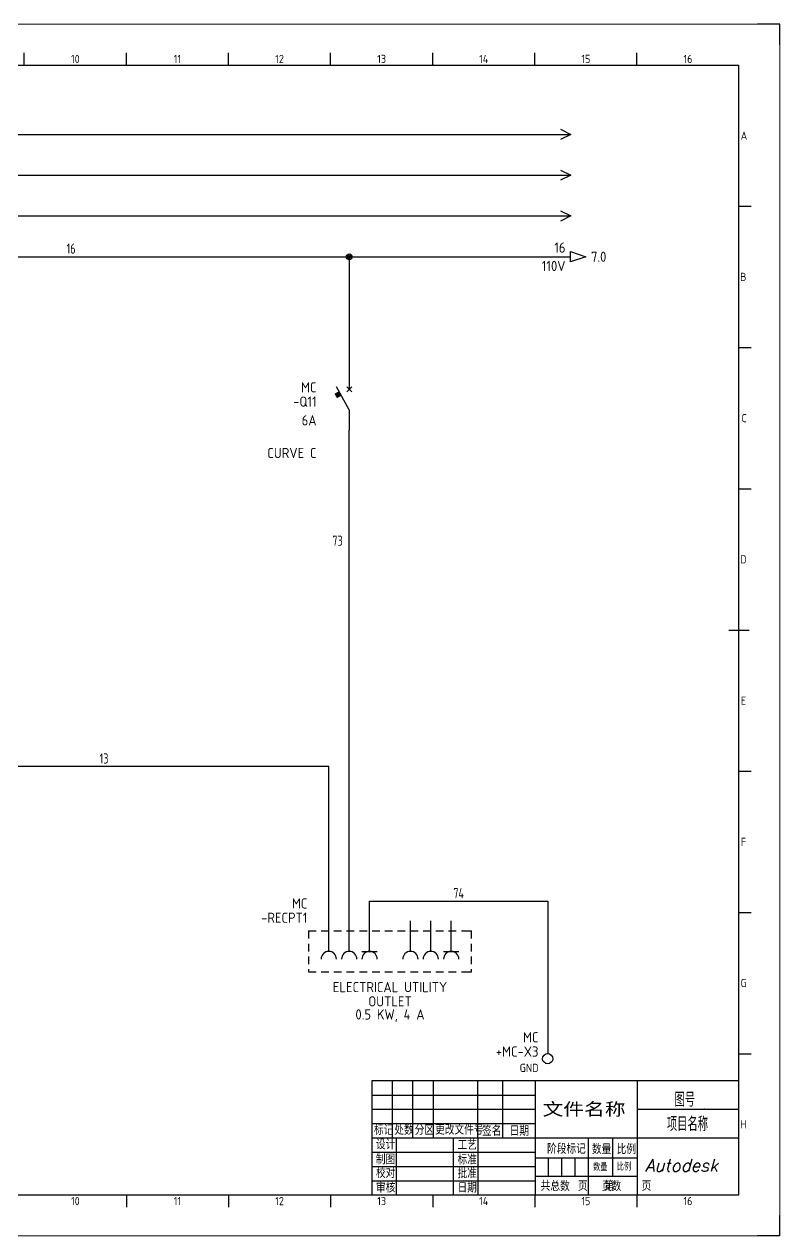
# Model space of a CAD drawing. Header units: millimetres. Extents: x 0 to 841, y 0 to 594.
# Drawn here: x 471 to 841, y 0 to 594 of the extents above; entities that cross this region are included whole.
import ezdxf
from ezdxf.enums import TextEntityAlignment as Align

# ---------------------------------------------------------------- set-up
doc = ezdxf.new("R2010")
doc.units = ezdxf.units.MM
doc.header["$LTSCALE"] = 12
for name, color, linetype in [('AE_BOR', 1, 'Continuous'), ('DESC', 150, 'Continuous'), ('GRN_2.5mm^2', 3, 'Continuous'), ('LOC', 8, 'Continuous'), ('MISC', 7, 'Continuous'), ('RED_2.5mm^2', 1, 'Continuous'), ('SYMS', 7, 'Continuous'), ('TAGS', 150, 'Continuous'), ('TAN_1.5mm^2', 31, 'Continuous'), ('TAN_4.0mm^2', 31, 'Continuous'), ('TERMS', 123, 'Continuous'), ('WIRENO', 72, 'Continuous'), ('WIREREF', 52, 'Continuous'), ('XREF', 7, 'Continuous'), ('图框_外框线', 7, 'Continuous'), ('图框_标题栏属性', 1, 'Continuous'), ('图框_标题栏文字', 6, 'Continuous')]:
    doc.layers.add(name, color=color, linetype=linetype)
doc.styles.get("Standard").update_dxf_attribs({"font": 'txt.shx', "bigfont": 'gbcbig.shx'})
doc.styles.add('WD', font='romans.shx', dxfattribs={"bigfont": 'gbcbig.shx'})
doc.styles.add('WD_IEC', font='isocp2.shx', dxfattribs={"width": 0.9, "height": 4, "bigfont": 'gbcbig.shx'})
doc.styles.add('工程字', font='gbenor.shx', dxfattribs={"bigfont": 'gbcbig.shx'})

# ---------------------------------------------------------------- blocks, each defined once
blk = doc.blocks.new('gb_a1')
for p, q in [((20, 574), (821, 574)), ((821, 20), (821, 574)), ((20, 20), (821, 20))]:
    blk.add_line(p, q)
at = {"layer": 'AE_BOR', "color": 1, "lineweight": 15}
for p, q in [((0, 594), (841, 594)), ((841, 594), (841, 0)), ((841, 0), (0, 0))]:
    blk.add_line(p, q, dxfattribs=at)
at = {"layer": 'AE_BOR', "lineweight": 30}
for p, q in [((841, 594), (830, 594)), ((841, 584), (841, 594)), ((841, 0), (841, 10)), ((841, 0), (830, 0))]:
    blk.add_line(p, q, dxfattribs=at)
at = {"layer": 'AE_BOR'}
for p, q in [((470.5625, 574), (470.5625, 580)), ((520.625, 574), (520.625, 580)), ((570.6875, 574), (570.6875, 580)), ((620.75, 574), (620.75, 580)), ((670.8125, 574), (670.8125, 580)), ((720.875, 574), (720.875, 580)), ((770.9375, 574), (770.9375, 580)), ((821, 504.75), (827, 504.75)), ((821, 435.5), (827, 435.5)), ((821, 366.25), (827, 366.25)), ((821, 227.75), (827, 227.75)), ((821, 158.5), (827, 158.5)), ((821, 89.25), (827, 89.25)), ((520.625, 20), (520.625, 14)), ((570.6875, 20), (570.6875, 14)), ((620.75, 20), (620.75, 14)), ((670.8125, 20), (670.8125, 14)), ((720.875, 20), (720.875, 14)), ((770.9375, 20), (770.9375, 14))]:
    blk.add_line(p, q, dxfattribs=at)
at = {"layer": 'AE_BOR', "color": 2, "lineweight": 30}
blk.add_line((816, 297), (826, 297), dxfattribs=at)
at = {"layer": 'AE_BOR', "style": 'WD_IEC'}
for s, p in [('10', (495.59375, 575)), ('11', (545.65625, 575)), ('12', (595.71875, 575)), ('13', (645.78125, 575)), ('14', (695.84375, 575)), ('15', (745.90625, 575)), ('16', (795.96875, 575)), ('10', (495.59375, 15)), ('11', (545.65625, 15)), ('12', (595.71875, 15)), ('13', (645.78125, 15)), ('14', (695.84375, 15)), ('15', (745.90625, 15)), ('16', (795.96875, 15))]:
    blk.add_text(s, height=4, dxfattribs=at).set_placement(p, align=Align.CENTER)
for s, p in [('A', (825.04762, 539.375)), ('B', (824.66667, 470.125)), ('C', (824.85714, 400.875)), ('D', (824.66667, 331.625)), ('E', (824.47619, 262.375)), ('F', (824.47619, 193.125)), ('G', (824.85714, 123.875)), ('H', (824.66667, 54.625))]:
    blk.add_text(s, height=4, dxfattribs=at).set_placement(p, align=Align.MIDDLE_RIGHT)
blk = doc.blocks.new('VCB1')
for p, q in [((0, 7.5), (0, 2.5)), ((0, -2.5), (-3.12, 3.12)), ((0.62, 1.88), (-0.62, 3.12)), ((-0.62, 1.88), (0.62, 3.12)), ((0, -2.5), (0, -7.5))]:
    blk.add_line(p, q)
blk.add_solid([(-2.52, 2.03), (-3.61, 1.43), (-1.91, 0.94), (-3.01, 0.33)])
at = {"style": 'WD_IEC'}
for tag, p in [('INST', (-8, 5.25)), ('LOC', (-8, 1.75)), ('TAG1', (-8, -1.75)), ('RATING1', (-8, -6.35)), ('DESC1', (-8, -14.35)), ('DESC2', (-8, -17.85)), ('DESC3', (-8, -21.35))]:
    blk.add_attdef(tag, text='', height=2.5, dxfattribs=at).set_placement(p, align=Align.RIGHT)
blk.add_attdef('TERM01', text='', height=2, rotation=90, dxfattribs=at).set_placement((-1, 7.5), align=Align.RIGHT)
at = {"style": 'WD_IEC', "flags": 1}
for tag, p, height in [('X2TERM01', (0, 7.5), 0.32), ('MFG', (2.75, 6.5), 1.5), ('CAT', (2.75, 4), 1.5), ('X4LINK', (-2, 0), 0.32), ('X1LINK', (-0.5, 0), 0.32), ('X8TERM02', (0, -7.5), 0.32), ('ASSYCODE', (1, -9), 1), ('FAMILY', (1, -10.5), 1), ('CATDESC', (1, -12), 1), ('CONTACT', (1, -13.5), 1)]:
    blk.add_attdef(tag, p, '', height=height, dxfattribs=at)
at = {"style": 'WD_IEC'}
blk.add_attdef('TERM02', (-1, -7.5), '', height=2, rotation=90, dxfattribs=at)
at = {"lineweight": 15, "style": 'WD_IEC'}
blk.add_attdef('XREF', text='', height=2.5, dxfattribs=at).set_placement((-8, -10.35), align=Align.RIGHT)
blk = doc.blocks.new('HA1X1')
blk.add_lwpolyline([(-2.5, 1.25), (0, 0), (-2.5, -1.25)])
at = {"style": 'WD_IEC'}
blk.add_attdef('DESC1', (2.5, 0.675), '', height=2.5, dxfattribs=at)
at = {"style": 'WD_IEC', "flags": 1}
blk.add_attdef('X4TERM01', (0, 0), '', height=0.32, dxfattribs=at)
at = {"style": 'WD_IEC'}
blk.add_attdef('DESC2', text='', height=2.5, dxfattribs=at).set_placement((2.5, -0.675), align=Align.TOP_LEFT)
blk = doc.blocks.new('VCN1RDUP')
at = {"linetype": 'Continuous'}
for p, q in [((0, -7.5), (0, 0)), ((5, -7.5), (5, 0)), ((10, -7.5), (10, 0)), ((20, -7.5), (20, 0)), ((25, -7.5), (25, 0)), ((30, -7.5), (30, 0))]:
    blk.add_line(p, q, dxfattribs=at)
for p, q in [((-5, -2.5), (-3.125, -2.5)), ((-5, -2.5), (-5, -4.375)), ((-1.875, -2.5), (0, -2.5)), ((1.25, -2.5), (3.125, -2.5)), ((4.375, -2.5), (6.25, -2.5)), ((7.5, -2.5), (9.375, -2.5)), ((10.625, -2.5), (12.5, -2.5)), ((13.75, -2.5), (15.625, -2.5)), ((16.875, -2.5), (18.75, -2.5)), ((20, -2.5), (21.875, -2.5)), ((23.125, -2.5), (25, -2.5)), ((26.25, -2.5), (28.125, -2.5)), ((29.375, -2.5), (31.25, -2.5)), ((32.5, -2.5), (35, -2.5)), ((35, -4.375), (35, -2.5)), ((-5, -5.625), (-5, -7.5)), ((35, -7.5), (35, -5.625)), ((-5, -8.75), (-5, -10.625)), ((8.125, -7.5), (11.875, -7.5)), ((28.125, -7.5), (31.875, -7.5)), ((35, -10.625), (35, -8.75)), ((-5, -11.875), (-5, -12.5)), ((35, -12.5), (35, -11.875)), ((-5, -12.5), (-3.125, -12.5)), ((-1.875, -12.5), (0, -12.5)), ((1.25, -12.5), (3.125, -12.5)), ((4.375, -12.5), (6.25, -12.5)), ((7.5, -12.5), (9.375, -12.5)), ((10.625, -12.5), (12.5, -12.5)), ((13.75, -12.5), (15.625, -12.5)), ((16.875, -12.5), (18.75, -12.5)), ((20, -12.5), (21.875, -12.5)), ((23.125, -12.5), (25, -12.5)), ((26.25, -12.5), (28.125, -12.5)), ((29.375, -12.5), (31.25, -12.5)), ((32.5, -12.5), (35, -12.5))]:
    blk.add_line(p, q)
for centre in [(0, -9.375), (5, -9.375), (10, -9.375), (20, -9.375), (25, -9.375), (30, -9.375)]:
    blk.add_arc(centre, 1.875, 0, 180)
at = {"style": 'WD_IEC'}
for tag, p in [('INST', (-5.25, 6.5)), ('LOC', (-5.25, 3)), ('TAG1', (-5.25, -0.5))]:
    blk.add_attdef(tag, text='', height=2.5, dxfattribs=at).set_placement(p, align=Align.RIGHT)
at = {"style": 'WD_IEC', "flags": 1}
for tag, p, height in [('X2TERM01', (0, 0), 0.32), ('X2TERM02', (5, 0), 0.32), ('X2TERM03', (10, 0), 0.32), ('X2TERM04', (20, 0), 0.32), ('X2TERM05', (25, 0), 0.32), ('X2TERM06', (30, 0), 0.32), ('ASSYCODE', (36, -14), 1), ('FAMILY', (36, -15.5), 1), ('CATDESC', (36, -17), 1)]:
    blk.add_attdef(tag, p, '', height=height, dxfattribs=at)
at = {"style": 'WD_IEC', "flags": 9}
for tag, p in [('MFG', (-6, -4)), ('CAT', (-6, -6.5))]:
    blk.add_attdef(tag, text='', height=1.5, dxfattribs=at).set_placement(p, align=Align.RIGHT)
at = {"style": 'WD_IEC'}
for tag, p in [('TERM01', (-1, 0)), ('TERM02', (4, 0)), ('TERM03', (9, 0)), ('TERM04', (19, 0)), ('TERM05', (24, 0)), ('TERM06', (29, 0))]:
    blk.add_attdef(tag, text='', height=2, rotation=90, dxfattribs=at).set_placement(p, align=Align.RIGHT)
at = {"lineweight": 15, "style": 'WD_IEC'}
blk.add_attdef('XREF', text='', height=2.5, dxfattribs=at).set_placement((-6, -11.5), align=Align.RIGHT)
at = {"style": 'WD_IEC'}
for tag, p in [('DESC1', (15, -16.25)), ('DESC2', (15, -19.75)), ('DESC3', (15, -23.25))]:
    blk.add_attdef(tag, text='', height=2.5, dxfattribs=at).set_placement(p, align=Align.MIDDLE)
blk = doc.blocks.new('HA1S1')
blk.add_lwpolyline([(0, 1.25), (3.75, 0), (0, -1.25)], close=True)
at = {"style": 'WD_IEC'}
for tag, height, flags, p in [('WIRENO', 2.5, 8, (-1.25, 1)), ('SIGCODE', 1, 1, (5, 1.8))]:
    blk.add_attdef(tag, text='', height=height, dxfattribs=dict(at, flags=flags)).set_placement(p, align=Align.RIGHT)
at = {"style": 'WD_IEC', "flags": 1}
blk.add_attdef('X4TERM01', (0, 0), '', height=0.32, dxfattribs=at)
at = {"style": 'WD_IEC'}
blk.add_attdef('XREF', text='', height=2.5, dxfattribs=at).set_placement((5, 0), align=Align.MIDDLE_LEFT)
blk.add_attdef('DESC1', text='', height=2.5, dxfattribs=at).set_placement((-1.25, -1), align=Align.TOP_RIGHT)
blk = doc.blocks.new('WD_WNH')
at = {"linetype": 'Continuous', "style": 'WD_IEC', "width": 0.8}
blk.add_attdef('WIRENO', text='', height=2.5, dxfattribs=at).set_placement((0, 0.75), align=Align.CENTER)
at = {"style": 'WD_IEC', "flags": 1}
for tag, p in [('W08USER', (0, 0.375)), ('W04USER', (0, 0.875)), ('W05USER', (0, 0.75)), ('W09USER', (0, 0.25)), ('W03USER', (0, 1)), ('W06USER', (0, 0.625)), ('W07USER', (0, 0.5)), ('W02USER', (0, 1.125)), ('W01USER', (0, 1.25)), ('W10USER', (0, 0.125))]:
    blk.add_attdef(tag, text='', height=0.08, dxfattribs=at).set_placement(p, align=Align.CENTER)
blk = doc.blocks.new('WD_WNV')
at = {"linetype": 'Continuous', "style": 'WD_IEC', "width": 0.8}
blk.add_attdef('WIRENO', text='', height=2.5, dxfattribs=at).set_placement((-1.6, 0), align=Align.MIDDLE_RIGHT)
at = {"style": 'WD_IEC', "flags": 1}
for tag, p in [('W08USER', (-1, 0.375)), ('W04USER', (-1, 0.875)), ('W05USER', (-1, 0.75)), ('W09USER', (-1, 0.25)), ('W03USER', (-1, 1)), ('W06USER', (-1, 0.625)), ('W07USER', (-1, 0.5)), ('W02USER', (-1, 1.125)), ('W01USER', (-1, 1.25)), ('W10USER', (-1, 0.125))]:
    blk.add_attdef(tag, text='', height=0.08, dxfattribs=at).set_placement(p, align=Align.CENTER)
blk = doc.blocks.new('CorpLogoBlock')
at = {"insert": (-46.09, 17.54), "char_height": 6, "width": 37.2055, "attachment_point": 1, "style": '工程字'}
blk.add_mtext('{\\Fitalic|c0;Autodesk}', dxfattribs=at)
blk = doc.blocks.new('GB_TitleBlock')
at = {"lineweight": -3}
for p, q in [((-50, 42), (0, 42)), ((-50, 28), (0, 28))]:
    blk.add_line(p, q, dxfattribs=at)
blk.add_point((-16.99, 42), dxfattribs=at)
at = {"layer": '图框_外框线'}
for p, q in [((-170, 56), (-170, 28)), ((-160, 28), (-160, 56)), ((-150, 56), (-150, 28)), ((-128, 28), (-128, 56)), ((-116, 56), (-116, 28)), ((-100, 56), (-100, 0)), ((-50, 56), (-50, 0)), ((-180, 49), (-100, 49)), ((-180, 42), (-100, 42)), ((-180, 35), (-100, 35)), ((-180, 28), (-50, 28)), ((-168, 0), (-168, 28)), ((-140, 0), (-140, 28)), ((-128, 28), (-128, 0)), ((-74, 28), (-74, 0)), ((-62, 28), (-62, 9)), ((-180, 21), (-100, 21)), ((-50, 18), (-100, 18)), ((-93.5, 18), (-93.5, 9)), ((-87, 18), (-87, 9)), ((-80.5, 18), (-80.5, 9)), ((-180, 14), (-100, 14)), ((-180, 7), (-100, 7)), ((-50, 9), (-100, 9))]:
    blk.add_line(p, q, dxfattribs=at)
blk.add_lwpolyline([(0, 56), (-180, 56), (-180, 0), (0, 0), (0, 56)], dxfattribs=at)
at = {"style": 'WD', "flags": 1}
blk.add_attdef('WD_TB', (-168.38, 50.46), '', height=2, dxfattribs=at)
at = {"layer": '图框_标题栏属性', "style": '工程字'}
for tag, p in [('REV3', (-179.58, 50.91)), ('REV2', (-179.43, 43.49)), ('REV1', (-179.43, 36.77))]:
    blk.add_attdef(tag, p, '', height=3, dxfattribs=at)
for tag, height, width, p, p2 in [('REV3DET', 3, 13.288798, (-148.76, 50.77), (-130.49, 50.77)), ('BY3', 3, 6.930672, (-126.95, 50.77), (-117.42, 50.77)), ('RD3', 3, 9.096075, (-114.66, 50.77), (-102.16, 50.77)), ('REV2DET', 3, 1.39216, (-148.76, 43.77), (-130.49, 43.77)), ('BY2', 3, 6.930672, (-126.95, 43.77), (-117.42, 43.77)), ('RD2', 3, 9.096075, (-114.66, 43.77), (-102.16, 43.77)), ('文件名称', 7, 2.04191, (-96.3, 38.33), (-55.63, 38.33)), ('REV1DET', 3, 13.288798, (-148.76, 36.77), (-130.49, 36.77)), ('BY1', 3, 6.930672, (-126.95, 36.77), (-117.42, 36.77)), ('RD1', 3, 9.096075, (-114.66, 36.77), (-102.16, 36.77))]:
    blk.add_attdef(tag, text='', height=height, dxfattribs=dict(at, width=width)).set_placement(p, p2, align=Align.FIT)
for tag, p in [('图号', (-26.57, 46.93)), ('项目名称', (-25.25, 35.16))]:
    blk.add_attdef(tag, text='', height=7, dxfattribs=at).set_placement(p, align=Align.MIDDLE)
at = {"layer": '图框_标题栏属性', "lineweight": -3}
for tag, p in [('设计', (-163.59, 22.3)), ('工艺', (-123.59, 22.3)), ('制图', (-163.59, 15.3)), ('标准', (-123.59, 15.3)), ('校对', (-163.59, 8.3)), ('批准', (-123.59, 8.3)), ('审核', (-163.59, 1.3)), ('日期', (-123.59, 1.3))]:
    blk.add_attdef(tag, p, '', height=5, dxfattribs=at)
at = {"layer": '图框_标题栏属性', "style": '工程字'}
for tag, height, p in [('数量', 3.5, (-68.02, 13.58)), ('比例', 3.5, (-56.4, 13.74)), ('总数', 5, (-87.74, 4.36)), ('页数', 5, (-62.45, 4.36))]:
    blk.add_attdef(tag, text='', height=height, dxfattribs=at).set_placement(p, align=Align.MIDDLE_CENTER)
at = {"layer": '图框_标题栏文字', "style": '工程字'}
for s, p in [('标记', (-179, 29.44)), ('处数', (-169, 29.44)), ('分区', (-159, 29.44)), ('更改文件号', (-149, 29.59)), ('签名', (-126, 29)), ('日期', (-112.47, 28.98)), ('设计', (-177.99, 22.35)), ('工艺', (-138.02, 22.15)), ('阶段标记', (-94.11, 20.2)), ('数量', (-72.11, 20)), ('比例', (-60, 20)), ('制图', (-178.04, 15.02)), ('标准', (-137.99, 14.92)), ('校对', (-177.99, 8.33)), ('批准', (-138.02, 8.15)), ('审核', (-177.99, 1.15)), ('日期', (-138.02, 1.15)), ('共     页   第     页', (-97.24, 2))]:
    blk.add_text(s, height=5, dxfattribs=at).set_placement(p)
blk = doc.blocks.new('wddot')
for radius in [0.72, 0.449, 0.223]:
    blk.add_circle((0, 0), radius)
blk = doc.blocks.new('VT0002')
blk.add_circle((0, 0), 1.25)
at = {"style": 'WD_IEC'}
for tag, p in [('INST', (-2.25, 7.5)), ('LOC', (-2.25, 4))]:
    blk.add_attdef(tag, text='', height=2.5, dxfattribs=at).set_placement(p, align=Align.RIGHT)
at = {"style": 'WD_IEC', "flags": 1}
for tag, p, height in [('ASSYCODE', (2.75, 10.75), 1), ('CATDESC', (2.75, 9.25), 1), ('MFG', (2.75, 7.25), 1.5), ('CAT', (2.75, 4.75), 1.5), ('X4TERM01', (-1.25, 0), 0.32), ('X4PIN01', (-1.25, 1), 0.4), ('X4TERMDESC01', (-1.25, 0.5), 0.4), ('X2TERM01', (0, 1.25), 0.32), ('X2PIN01', (0, 2.25), 0.4), ('X2TERMDESC01', (0, 1.75), 0.4), ('X8PIN01', (0, -0.25), 0.4), ('X1TERM01', (1.25, 0), 0.32), ('X1PIN01', (1.25, 1), 0.4), ('X1TERMDESC01', (1.25, 0.5), 0.4), ('X8TERM01', (0, -1.25), 0.32), ('X8TERMDESC01', (0, -0.75), 0.4), ('STRIPSEQ', (0, -3), 0.4), ('LINKTERM', (0, -2), 0.4)]:
    blk.add_attdef(tag, p, '', height=height, dxfattribs=at)
at = {"style": 'WD_IEC', "flags": 8}
for tag, height, p in [('TAGSTRIP', 2.5, (-2.25, 0.5)), ('TERM01', 2, (-2.25, -3.25))]:
    blk.add_attdef(tag, text='', height=height, dxfattribs=at).set_placement(p, align=Align.RIGHT)

msp = doc.modelspace()

# ---------------------------------------------------------------- linework, layer by layer
at = {"layer": 'GRN_2.5mm^2'}
for p, q in [((639.88, 163.97), (727.25, 163.97)), ((639.88, 154.43), (639.88, 163.97)), ((727.25, 163.97), (727.25, 89.32))]:
    msp.add_line(p, q, dxfattribs=at)
at = {"layer": 'RED_2.5mm^2'}
for p, q in [((283.44, 480), (738.44, 480)), ((629.88, 480), (629.88, 424.99)), ((619.88, 230.06), (362.1, 230)), ((619.88, 154.43), (619.88, 230.06))]:
    msp.add_line(p, q, dxfattribs=at)
at = {"layer": 'TAN_1.5mm^2'}
msp.add_line((629.88, 154.43), (629.88, 394.99), dxfattribs=at)
at = {"layer": 'TAN_4.0mm^2'}
for p, q in [((82.04, 540), (738.56, 540)), ((82.04, 520), (738.56, 520)), ((82.04, 500), (738.56, 500))]:
    msp.add_line(p, q, dxfattribs=at)

# ---------------------------------------------------------------- block references
for name, p in [('gb_a1', (0, 0)), ('CorpLogoBlock', (821, 20))]:
    msp.add_blockref(name, p)
ref = msp.add_blockref('GB_TitleBlock', (821, 20))
ref.add_attrib('页数', '页数', dxfattribs={"layer": '图框_标题栏属性', "height": 5, "style": '工程字'}).set_placement((758.55, 24.36), align=Align.MIDDLE_CENTER)
ref.add_attrib('总数', '总数', dxfattribs={"layer": '图框_标题栏属性', "height": 5, "style": '工程字'}).set_placement((733.26, 24.36), align=Align.MIDDLE_CENTER)
ref.add_attrib('比例', '比例', dxfattribs={"layer": '图框_标题栏属性', "height": 3.5, "style": '工程字'}).set_placement((764.6, 33.74), align=Align.MIDDLE_CENTER)
ref.add_attrib('数量', '数量', dxfattribs={"layer": '图框_标题栏属性', "height": 3.5, "style": '工程字'}).set_placement((752.98, 33.58), align=Align.MIDDLE_CENTER)
ref.add_attrib('项目名称', '项目名称', dxfattribs={"layer": '图框_标题栏属性', "height": 7, "style": '工程字'}).set_placement((795.75, 55.16), align=Align.MIDDLE)
ref.add_attrib('图号', '图号', dxfattribs={"layer": '图框_标题栏属性', "height": 7, "style": '工程字'}).set_placement((794.43, 66.93), align=Align.MIDDLE)
ref.add_attrib('文件名称', '文件名称', dxfattribs={"layer": '图框_标题栏属性', "height": 7, "style": '工程字', "width": 2.04191}).set_placement((724.7, 58.33), (765.37, 58.33), align=Align.FIT)
at = {"layer": 'MISC'}
ref = msp.add_blockref('VCN1RDUP', (619.88, 154.43), dxfattribs=dict(at, xscale=2, yscale=2, zscale=2))
ref.add_attrib('TAG1', '-RECPT1', dxfattribs={"layer": 'TAGS', "height": 5, "style": 'WD_IEC'}).set_placement((609.38, 153.43), align=Align.RIGHT)
ref.add_attrib('LOC', 'MC', dxfattribs={"layer": 'LOC', "height": 5, "style": 'WD_IEC'}).set_placement((609.38, 160.43), align=Align.RIGHT)
ref.add_attrib('DESC1', 'ELECTRICAL UTILITY', dxfattribs={"layer": 'DESC', "height": 5, "style": 'WD_IEC'}).set_placement((649.88, 121.93), align=Align.MIDDLE)
ref.add_attrib('DESC2', 'OUTLET', dxfattribs={"layer": 'DESC', "height": 5, "style": 'WD_IEC'}).set_placement((649.88, 114.93), align=Align.MIDDLE)
ref.add_attrib('DESC3', '0.5 KW, 4 A', dxfattribs={"layer": 'DESC', "height": 5, "style": 'WD_IEC'}).set_placement((649.88, 107.93), align=Align.MIDDLE)
at = {"layer": 'SYMS', "xscale": 2, "yscale": 2, "zscale": 2}
for name, p in [('HA1X1', (738.56, 540)), ('HA1X1', (738.56, 520)), ('HA1X1', (738.56, 500)), ('wddot', (629.88, 480))]:
    msp.add_blockref(name, p, dxfattribs=at)
at = {"layer": 'SYMS'}
ref = msp.add_blockref('HA1S1', (738.44, 480), dxfattribs=dict(at, xscale=2, yscale=2, zscale=2))
ref.add_attrib('WIRENO', '16', dxfattribs={"layer": 'WIREREF', "height": 5, "style": 'WD_IEC', "flags": 8}).set_placement((735.94, 482), align=Align.RIGHT)
ref.add_attrib('DESC1', '110V', dxfattribs={"layer": 'DESC', "height": 5, "style": 'WD_IEC'}).set_placement((735.94, 478), align=Align.TOP_RIGHT)
ref.add_attrib('XREF', '7.0', dxfattribs={"layer": 'XREF', "height": 5, "style": 'WD_IEC'}).set_placement((748.44, 480), align=Align.MIDDLE_LEFT)
ref = msp.add_blockref('VCB1', (629.88, 409.99), dxfattribs=dict(at, xscale=2, yscale=2, zscale=2))
ref.add_attrib('TAG1', '-Q11', dxfattribs={"layer": 'TAGS', "height": 5, "style": 'WD_IEC'}).set_placement((613.87, 406.49), align=Align.RIGHT)
ref.add_attrib('LOC', 'MC', dxfattribs={"layer": 'LOC', "height": 5, "style": 'WD_IEC'}).set_placement((613.87, 413.49), align=Align.RIGHT)
ref.add_attrib('RATING1', '6A', dxfattribs={"layer": 'MISC', "height": 5, "style": 'WD_IEC'}).set_placement((613.87, 397.29), align=Align.RIGHT)
ref.add_attrib('DESC1', 'CURVE C', dxfattribs={"layer": 'DESC', "height": 5, "style": 'WD_IEC'}).set_placement((613.87, 381.29), align=Align.RIGHT)
ref = msp.add_blockref('VT0002', (727.19, 86.82), dxfattribs=dict(at, xscale=2, yscale=2, zscale=2))
ref.add_attrib('TAGSTRIP', '+MC-X3', dxfattribs={"layer": 'TAGS', "height": 5, "style": 'WD_IEC', "flags": 8}).set_placement((722.69, 87.82), align=Align.RIGHT)
ref.add_attrib('LOC', 'MC', dxfattribs={"layer": 'LOC', "height": 5, "style": 'WD_IEC'}).set_placement((722.69, 94.82), align=Align.RIGHT)
ref.add_attrib('TERM01', 'GND', dxfattribs={"layer": 'TERMS', "height": 4, "style": 'WD_IEC', "flags": 8}).set_placement((722.69, 80.32), align=Align.RIGHT)
at = {"layer": 'WIRENO'}
ref = msp.add_blockref('WD_WNH', (493.51, 480), dxfattribs=dict(at, xscale=2, yscale=2, zscale=2))
ref.add_attrib('WIRENO', '16', dxfattribs={"linetype": 'Continuous', "height": 5, "style": 'WD_IEC', "width": 0.8}).set_placement((493.51, 481.5), align=Align.CENTER)
ref = msp.add_blockref('WD_WNV', (629.88, 340.76), dxfattribs=dict(at, xscale=2, yscale=2, zscale=2))
ref.add_attrib('WIRENO', '73', dxfattribs={"linetype": 'Continuous', "height": 5, "style": 'WD_IEC', "width": 0.8}).set_placement((626.67, 340.76), align=Align.MIDDLE_RIGHT)
ref = msp.add_blockref('WD_WNH', (509.67, 230.03), dxfattribs=dict(at, xscale=2, yscale=2, zscale=2))
ref.add_attrib('WIRENO', '13', dxfattribs={"linetype": 'Continuous', "height": 5, "style": 'WD_IEC', "width": 0.8}).set_placement((509.67, 231.53), align=Align.CENTER)
ref = msp.add_blockref('WD_WNH', (683.56, 163.97), dxfattribs=dict(at, xscale=2, yscale=2, zscale=2))
ref.add_attrib('WIRENO', '74', dxfattribs={"linetype": 'Continuous', "height": 5, "style": 'WD_IEC', "width": 0.8}).set_placement((683.56, 165.47), align=Align.CENTER)

doc.saveas('drawing.dxf')
